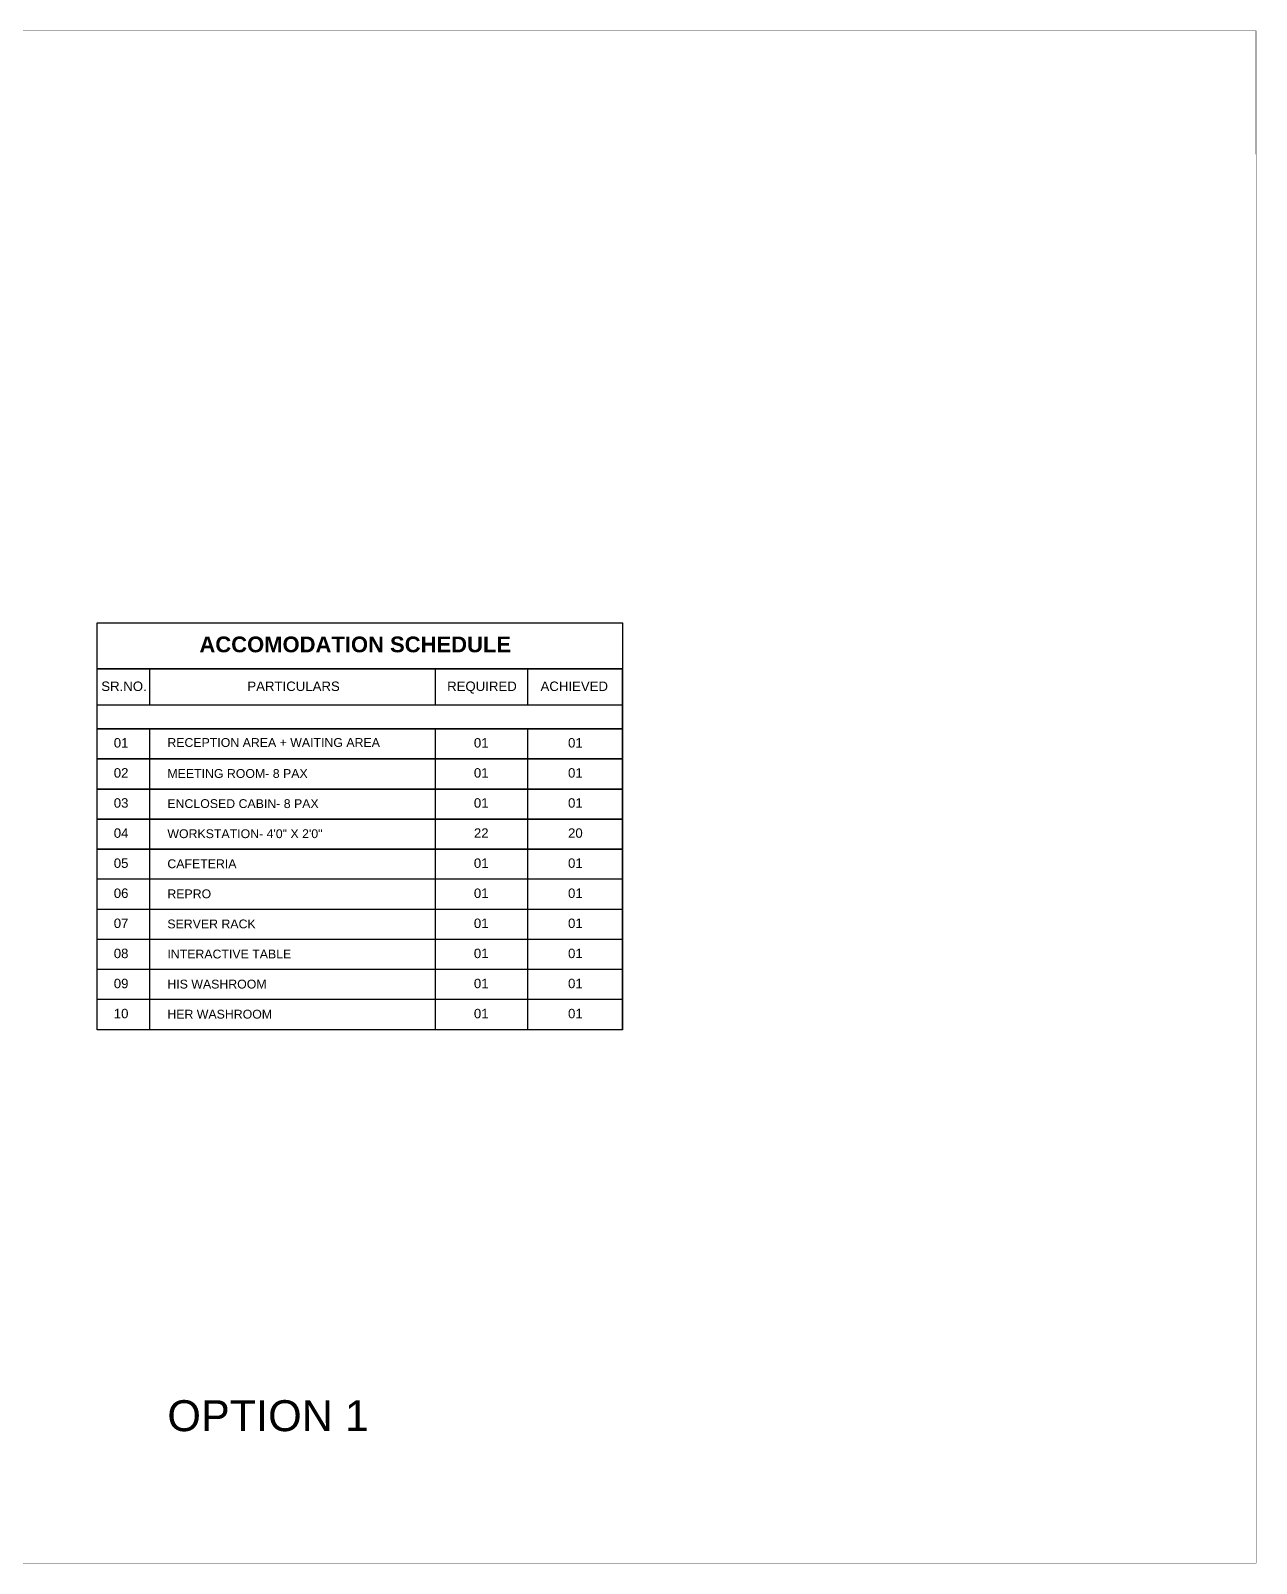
# Model space of a CAD drawing. Header units: millimetres. Extents: x 26291 to 158498, y -13728 to 79768.
# Drawn here: x 78733 to 102386, y -4700 to 24864 of the extents above; entities that cross this region are included whole.
import ezdxf

# ---------------------------------------------------------------- set-up
doc = ezdxf.new("R2010")
doc.units = ezdxf.units.MM
doc.layers.add('PDF_0', color=1, linetype='Continuous')
doc.layers.add('TEXT', color=7, linetype='Continuous')
doc.styles.add('STYLE4', font='arial.ttf')

msp = doc.modelspace()

# ---------------------------------------------------------------- linework, layer by layer
at = {"layer": 'PDF_0', "color": 7, "lineweight": 0, "const_width": 9.18}
msp.add_lwpolyline([(50261, 24859), (102380, 24859), (102381, -4696), (50261, -4696)], close=True, dxfattribs=at)
at = {"layer": 'TEXT'}
for p, q in [((90157, 12556), (80016, 12556)), ((80016, 12556), (90157, 12556)), ((81028, 12556), (81028, 11855)), ((86536, 12556), (86536, 11855)), ((88319, 12556), (88319, 11855)), ((90157, 11855), (90157, 12556)), ((90157, 11855), (80016, 11855)), ((90157, 11855), (80016, 11855)), ((90157, 5593), (90157, 11855)), ((80016, 11395), (90157, 11395)), ((90157, 11395), (80016, 11395)), ((81028, 11395), (81028, 5593)), ((86536, 11395), (86536, 5593)), ((88319, 11395), (88319, 5593)), ((80016, 10815), (90157, 10815)), ((90157, 10815), (80016, 10815)), ((80016, 10235), (90157, 10235)), ((90157, 10235), (80016, 10235)), ((80016, 9654), (90157, 9654)), ((90157, 9654), (80016, 9654)), ((80016, 9074), (90157, 9074)), ((90157, 9074), (80016, 9074)), ((90157, 8494), (80016, 8494)), ((90157, 7914), (80016, 7914)), ((90157, 7333), (80016, 7333)), ((90157, 6753), (80016, 6753)), ((90157, 6173), (80016, 6173)), ((90157, 5593), (80016, 5593))]:
    msp.add_line(p, q, dxfattribs=at)
for points in [[(80016, 13439), (90157, 13439), (90157, 12553), (80016, 12553)], [(80016, 13439), (90157, 13439), (90157, 5593), (80016, 5593)]]:
    msp.add_lwpolyline(points, close=True, dxfattribs=at)

# ---------------------------------------------------------------- texts
at = {"layer": 'TEXT', "attachment_point": 1, "style": 'STYLE4'}
for s, width, gutter_width, insert, char_height in [('\\pxqc;{\\fArial|b1|i0|c0|p34;ACCOMODATION SCHEDULE}', 6647.09, 3039, (81673, 13177), 303.9), ('\\pxqc;SR.NO.', 2074.73, 3039, (79497, 12309), 182.34), ('\\pxqc;PARTICULARS ', 2074.73, 3039, (82769, 12309), 182.34), ('\\pxqc;REQUIRED', 2074.73, 3039, (86404, 12309), 182.34), ('\\pxqc;ACHIEVED', 2074.73, 3039, (88186, 12309), 182.34), ('\\pxqc;01', 2074.73, 3039, (79441, 11218), 182.3), ('\\pxql;RECEPTION AREA + WAITING AREA', 5036.84, 3039, (81371, 11218), 170.19), ('\\pxqc;01', 2074.73, 3039, (86390, 11218), 182.3), ('\\pxqc;01', 2074.73, 3039, (88207, 11218), 182.3), ('\\pxqc;02', 2074.73, 3039, (79441, 10638), 182.3), ('MEETING ROOM- 8 PAX', 5036.84, 3039, (81371, 10620), 170.19), ('\\pxqc;01', 2074.73, 3039, (86390, 10638), 182.3), ('\\pxqc;01', 2074.73, 3039, (88207, 10638), 182.3), ('\\pxqc;03', 2074.73, 3039, (79441, 10058), 182.3), ('\\pxqc;01', 2074.73, 3039, (86390, 10058), 182.3), ('\\pxqc;01', 2074.73, 3039, (88207, 10058), 182.3), ('ENCLOSED CABIN- 8 PAX', 5036.84, 3039, (81371, 10039), 170.19), ('\\pxqc;04', 2074.73, 3039, (79441, 9477), 182.3), ('WORKSTATION- 4\'0" X 2\'0"', 5036.84, 3039, (81371, 9459), 170.19), ('\\pxqc;22', 2074.73, 3039, (86390, 9477), 182.3), ('\\pxqc;20', 2074.73, 3039, (88207, 9477), 182.3), ('\\pxqc;05', 2074.73, 3039, (79441, 8897), 182.3), ('CAFETERIA', 5036.84, 3039, (81371, 8879), 170.2), ('\\pxqc;01', 2074.73, 3039, (86390, 8897), 182.3), ('\\pxqc;01', 2074.73, 3039, (88207, 8897), 182.3), ('\\pxqc;06', 2074.73, 3039, (79441, 8317), 182.3), ('REPRO', 5036.84, 3039, (81371, 8299), 170.2), ('\\pxqc;01', 2074.73, 3039, (86390, 8317), 182.3), ('\\pxqc;01', 2074.73, 3039, (88207, 8317), 182.3), ('\\pxqc;07', 2074.73, 3039, (79441, 7737), 182.3), ('SERVER RACK', 5036.84, 3039, (81371, 7718), 170.19), ('\\pxqc;01', 2074.73, 3039, (86390, 7737), 182.3), ('\\pxqc;01', 2074.73, 3039, (88207, 7737), 182.3), ('\\pxqc;08', 2074.73, 3039, (79441, 7156), 182.3), ('INTERACTIVE TABLE', 5036.84, 3039, (81371, 7138), 170.19), ('\\pxqc;01', 2074.73, 3039, (86390, 7156), 182.3), ('\\pxqc;01', 2074.73, 3039, (88207, 7156), 182.3), ('\\pxqc;09', 2074.73, 3039, (79441, 6576), 182.3), ('HIS WASHROOM', 5036.84, 3039, (81371, 6558), 170.19), ('\\pxqc;01', 2074.73, 3039, (86390, 6576), 182.3), ('\\pxqc;01', 2074.73, 3039, (88207, 6576), 182.3), ('\\pxqc;10', 2074.73, 3039, (79441, 5996), 182.3), ('HER WASHROOM', 5036.84, 3039, (81371, 5978), 170.19), ('\\pxqc;01', 2074.73, 3039, (86390, 5996), 182.3), ('\\pxqc;01', 2074.73, 3039, (88207, 5996), 182.3), ('OPTION 1', 17656.86, 10653, (81371, -1554), 596.6)]:
    msp.add_mtext_dynamic_manual_height_columns(s, width=width, gutter_width=gutter_width, heights=[0], dxfattribs=dict(at, insert=insert, char_height=char_height))

doc.saveas('drawing.dxf')
